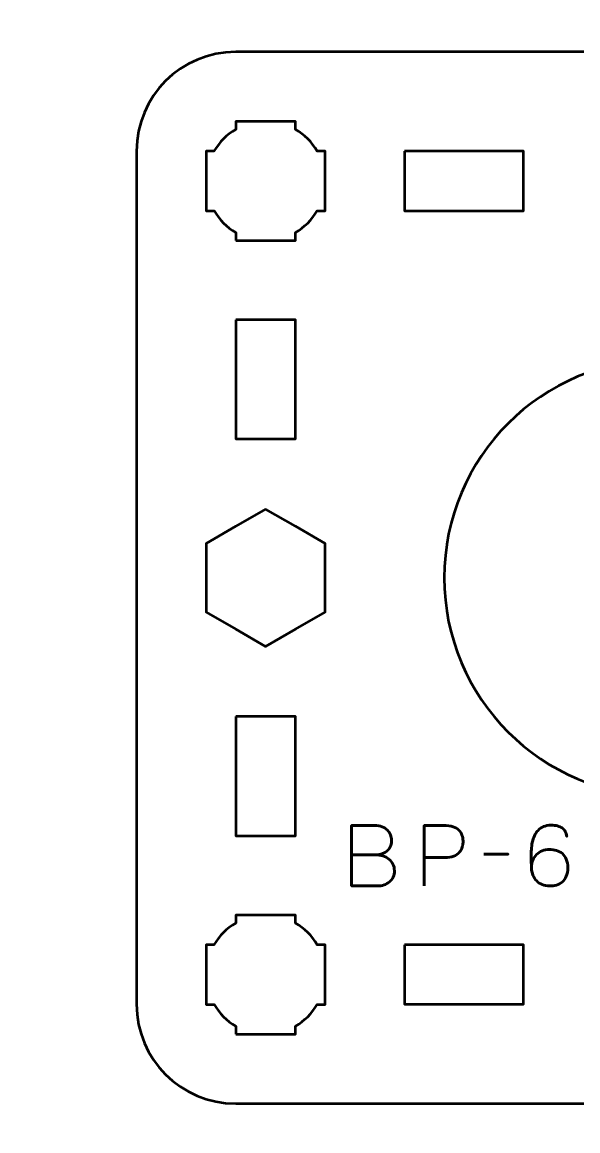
# Model space of a CAD drawing. Header units: centimetres. Extents: x -21 to 0, y -29.7 to 0.
# Drawn here: x -14.73 to -11.93, y -11.54 to -5.95 of the extents above; entities that cross this region are included whole.
import ezdxf

# ---------------------------------------------------------------- set-up
doc = ezdxf.new("R2010")
doc.units = ezdxf.units.CM
doc.header["$MEASUREMENT"] = 0
doc.layers.add('Layer 1', color=7, linetype='Continuous')

msp = doc.modelspace()

# ---------------------------------------------------------------- linework, layer by layer
at = {"layer": 'Layer 1', "color": 1, "lineweight": 53}
msp.add_open_spline([(-21.00003, -29.19995), (-21.00003, -29.19995), (-21.00003, -1.69992), (-21.00003, -1.69992), (-21.00003, -1.69992), (-21.00003, -1.61709), (-20.93286, -1.54992), (-20.85003, -1.54992), (-20.85003, -1.54992), (-20.7672, -1.54992), (-20.70003, -1.48275), (-20.70003, -1.39992), (-20.70003, -1.39992), (-20.70003, -1.31709), (-20.7672, -1.24992), (-20.85003, -1.24992), (-20.85003, -1.24992), (-20.93286, -1.24992), (-21.00003, -1.18275), (-21.00003, -1.09992), (-21.00003, -1.09992), (-21.00003, -1.09992), (-21.00003, -0.49992), (-21.00003, -0.49992), (-21.00003, -0.49992), (-21.00003, -0.22295), (-20.77694, 0.00004), (-20.49994, 0.00004), (-20.49994, 0.00004), (-20.49994, 0.00004), (-0.50008, 0.00004), (-0.50008, 0.00004), (-0.50008, 0.00004), (-0.22294, 0.00004), (0.00002, -0.22295), (0.00002, -0.49992), (0.00002, -0.49992), (0.00002, -0.49992), (0.00002, -29.19995), (0.00002, -29.19995), (0.00002, -29.19995), (0.00002, -29.47695), (-0.22294, -29.70004), (-0.50008, -29.70004), (-0.50008, -29.70004), (-0.50008, -29.70004), (-20.49994, -29.70004), (-20.49994, -29.70004), (-20.49994, -29.70004), (-20.77694, -29.70004), (-21.00003, -29.47695), (-21.00003, -29.19995)], degree=3, knots=[0, 0, 0, 0, 0.0769231, 0.0769231, 0.0769231, 0.0769231, 0.1538462, 0.1538462, 0.1538462, 0.1538462, 0.2307692, 0.2307692, 0.2307692, 0.2307692, 0.3076923, 0.3076923, 0.3076923, 0.3076923, 0.3846154, 0.3846154, 0.3846154, 0.3846154, 0.4615385, 0.4615385, 0.4615385, 0.4615385, 0.5384615, 0.5384615, 0.5384615, 0.5384615, 0.6153846, 0.6153846, 0.6153846, 0.6153846, 0.6923077, 0.6923077, 0.6923077, 0.6923077, 0.7692308, 0.7692308, 0.7692308, 0.7692308, 0.8461538, 0.8461538, 0.8461538, 0.8461538, 0.9230769, 0.9230769, 0.9230769, 0.9230769, 1, 1, 1, 1], dxfattribs=at)
at = {"layer": 'Layer 1', "color": 3, "lineweight": 53}
msp.add_open_spline([(-13.64992, -6.09997), (-13.64992, -6.09997), (-9.35005, -6.09997), (-9.35005, -6.09997), (-9.35005, -6.09997), (-9.07291, -6.09997), (-8.84995, -6.32306), (-8.84995, -6.60006), (-8.84995, -6.60006), (-8.84995, -6.60006), (-8.84995, -10.89993), (-8.84995, -10.89993), (-8.84995, -10.89993), (-8.84995, -11.17707), (-9.07291, -11.40003), (-9.35005, -11.40003), (-9.35005, -11.40003), (-9.35005, -11.40003), (-13.64992, -11.40003), (-13.64992, -11.40003), (-13.64992, -11.40003), (-13.92692, -11.40003), (-14.15001, -11.17707), (-14.15001, -10.89993), (-14.15001, -10.89993), (-14.15001, -10.89993), (-14.15001, -6.60006), (-14.15001, -6.60006), (-14.15001, -6.60006), (-14.15001, -6.32306), (-13.92692, -6.09997), (-13.64992, -6.09997)], degree=3, knots=[0, 0, 0, 0, 0.125, 0.125, 0.125, 0.125, 0.25, 0.25, 0.25, 0.25, 0.375, 0.375, 0.375, 0.375, 0.5, 0.5, 0.5, 0.5, 0.625, 0.625, 0.625, 0.625, 0.75, 0.75, 0.75, 0.75, 0.875, 0.875, 0.875, 0.875, 1, 1, 1, 1], dxfattribs=at)
at = {"layer": 'Layer 1', "lineweight": 53}
for points, knots in [([(-13.64997, -7.05006), (-13.64997, -7.05006), (-13.64997, -7.00988), (-13.64997, -7.00988), (-13.64997, -7.00988), (-13.69551, -6.98355), (-13.73347, -6.9456), (-13.75982, -6.90007), (-13.75982, -6.90007), (-13.75982, -6.90007), (-13.79997, -6.90007), (-13.79997, -6.90007), (-13.79997, -6.90007), (-13.79997, -6.90007), (-13.79997, -6.75155), (-13.79997, -6.75155), (-13.79997, -6.75155), (-13.79997, -6.75155), (-13.79999, -6.75), (-13.79999, -6.75), (-13.79999, -6.75), (-13.79999, -6.75), (-13.79997, -6.74845), (-13.79997, -6.74845), (-13.79997, -6.74845), (-13.79997, -6.74845), (-13.79997, -6.60006), (-13.79997, -6.60006), (-13.79997, -6.60006), (-13.79997, -6.60006), (-13.75987, -6.60006), (-13.75987, -6.60006), (-13.75987, -6.60006), (-13.73352, -6.55449), (-13.69553, -6.51649), (-13.64997, -6.49013), (-13.64997, -6.49013), (-13.64997, -6.49013), (-13.64997, -6.45005), (-13.64997, -6.45005), (-13.64997, -6.45005), (-13.64997, -6.45005), (-13.50463, -6.45005), (-13.50463, -6.45005), (-13.50463, -6.45005), (-13.50463, -6.45005), (-13.49999, -6.44999), (-13.49999, -6.44999), (-13.49999, -6.44999), (-13.49999, -6.44999), (-13.49534, -6.45005), (-13.49534, -6.45005), (-13.49534, -6.45005), (-13.49534, -6.45005), (-13.34996, -6.45005), (-13.34996, -6.45005), (-13.34996, -6.45005), (-13.34996, -6.45005), (-13.34996, -6.49013), (-13.34996, -6.49013), (-13.34996, -6.49013), (-13.30439, -6.51649), (-13.26642, -6.55449), (-13.24008, -6.60006), (-13.24008, -6.60006), (-13.24008, -6.60006), (-13.19996, -6.60006), (-13.19996, -6.60006), (-13.19996, -6.60006), (-13.19996, -6.60006), (-13.19996, -6.90007), (-13.19996, -6.90007), (-13.19996, -6.90007), (-13.19996, -6.90007), (-13.24013, -6.90007), (-13.24013, -6.90007), (-13.24013, -6.90007), (-13.26647, -6.9456), (-13.30443, -6.98355), (-13.34996, -7.00988), (-13.34996, -7.00988), (-13.34996, -7.00988), (-13.34996, -7.05006), (-13.34996, -7.05006), (-13.34996, -7.05006), (-13.34996, -7.05006), (-13.64997, -7.05006), (-13.64997, -7.05006)], [0, 0, 0, 0, 0.0454545, 0.0454545, 0.0454545, 0.0454545, 0.0909091, 0.0909091, 0.0909091, 0.0909091, 0.1363636, 0.1363636, 0.1363636, 0.1363636, 0.1818182, 0.1818182, 0.1818182, 0.1818182, 0.2272727, 0.2272727, 0.2272727, 0.2272727, 0.2727273, 0.2727273, 0.2727273, 0.2727273, 0.3181818, 0.3181818, 0.3181818, 0.3181818, 0.3636364, 0.3636364, 0.3636364, 0.3636364, 0.4090909, 0.4090909, 0.4090909, 0.4090909, 0.4545455, 0.4545455, 0.4545455, 0.4545455, 0.5, 0.5, 0.5, 0.5, 0.5454545, 0.5454545, 0.5454545, 0.5454545, 0.5909091, 0.5909091, 0.5909091, 0.5909091, 0.6363636, 0.6363636, 0.6363636, 0.6363636, 0.6818182, 0.6818182, 0.6818182, 0.6818182, 0.7272727, 0.7272727, 0.7272727, 0.7272727, 0.7727273, 0.7727273, 0.7727273, 0.7727273, 0.8181818, 0.8181818, 0.8181818, 0.8181818, 0.8636364, 0.8636364, 0.8636364, 0.8636364, 0.9090909, 0.9090909, 0.9090909, 0.9090909, 0.9545455, 0.9545455, 0.9545455, 0.9545455, 1, 1, 1, 1]), ([(-12.79997, -6.60006), (-12.79997, -6.60006), (-12.19996, -6.60006), (-12.19996, -6.60006), (-12.19996, -6.60006), (-12.19996, -6.60006), (-12.19996, -6.90007), (-12.19996, -6.90007), (-12.19996, -6.90007), (-12.19996, -6.90007), (-12.79997, -6.90007), (-12.79997, -6.90007), (-12.79997, -6.90007), (-12.79997, -6.90007), (-12.79997, -6.60006), (-12.79997, -6.60006)], [0, 0, 0, 0, 0.25, 0.25, 0.25, 0.25, 0.5, 0.5, 0.5, 0.5, 0.75, 0.75, 0.75, 0.75, 1, 1, 1, 1]), ([(-13.64992, -7.45001), (-13.64992, -7.45001), (-13.34991, -7.45001), (-13.34991, -7.45001), (-13.34991, -7.45001), (-13.34991, -7.45001), (-13.34991, -8.05002), (-13.34991, -8.05002), (-13.34991, -8.05002), (-13.34991, -8.05002), (-13.64992, -8.05002), (-13.64992, -8.05002), (-13.64992, -8.05002), (-13.64992, -8.05002), (-13.64992, -7.45001), (-13.64992, -7.45001)], [0, 0, 0, 0, 0.25, 0.25, 0.25, 0.25, 0.5, 0.5, 0.5, 0.5, 0.75, 0.75, 0.75, 0.75, 1, 1, 1, 1]), ([(-11.49998, -7.65), (-10.89256, -7.65), (-10.39998, -8.14258), (-10.39998, -8.75), (-10.39998, -8.75), (-10.39998, -9.35742), (-10.89256, -9.85), (-11.49998, -9.85), (-11.49998, -9.85), (-12.1074, -9.85), (-12.59998, -9.35742), (-12.59998, -8.75), (-12.59998, -8.75), (-12.59998, -8.14258), (-12.1074, -7.65), (-11.49998, -7.65)], [0, 0, 0, 0, 0.25, 0.25, 0.25, 0.25, 0.5, 0.5, 0.5, 0.5, 0.75, 0.75, 0.75, 0.75, 1, 1, 1, 1]), ([(-13.49998, -8.40359), (-13.49998, -8.40359), (-13.34998, -8.49019), (-13.34998, -8.49019), (-13.34998, -8.49019), (-13.34998, -8.49019), (-13.19998, -8.5768), (-13.19998, -8.5768), (-13.19998, -8.5768), (-13.19998, -8.5768), (-13.19998, -8.75), (-13.19998, -8.75), (-13.19998, -8.75), (-13.19998, -8.75), (-13.19998, -8.9232), (-13.19998, -8.9232), (-13.19998, -8.9232), (-13.19998, -8.9232), (-13.34998, -9.00981), (-13.34998, -9.00981), (-13.34998, -9.00981), (-13.34998, -9.00981), (-13.49998, -9.09641), (-13.49998, -9.09641), (-13.49998, -9.09641), (-13.49998, -9.09641), (-13.64998, -9.00981), (-13.64998, -9.00981), (-13.64998, -9.00981), (-13.64998, -9.00981), (-13.79998, -8.9232), (-13.79998, -8.9232), (-13.79998, -8.9232), (-13.79998, -8.9232), (-13.79998, -8.75), (-13.79998, -8.75), (-13.79998, -8.75), (-13.79998, -8.75), (-13.79998, -8.5768), (-13.79998, -8.5768), (-13.79998, -8.5768), (-13.79998, -8.5768), (-13.64998, -8.49019), (-13.64998, -8.49019), (-13.64998, -8.49019), (-13.64998, -8.49019), (-13.49998, -8.40359), (-13.49998, -8.40359)], [0, 0, 0, 0, 0.0833333, 0.0833333, 0.0833333, 0.0833333, 0.1666667, 0.1666667, 0.1666667, 0.1666667, 0.25, 0.25, 0.25, 0.25, 0.3333333, 0.3333333, 0.3333333, 0.3333333, 0.4166667, 0.4166667, 0.4166667, 0.4166667, 0.5, 0.5, 0.5, 0.5, 0.5833333, 0.5833333, 0.5833333, 0.5833333, 0.6666667, 0.6666667, 0.6666667, 0.6666667, 0.75, 0.75, 0.75, 0.75, 0.8333333, 0.8333333, 0.8333333, 0.8333333, 0.9166667, 0.9166667, 0.9166667, 0.9166667, 1, 1, 1, 1]), ([(-13.64992, -9.44998), (-13.64992, -9.44998), (-13.34991, -9.44998), (-13.34991, -9.44998), (-13.34991, -9.44998), (-13.34991, -9.44998), (-13.34991, -10.04998), (-13.34991, -10.04998), (-13.34991, -10.04998), (-13.34991, -10.04998), (-13.64992, -10.04998), (-13.64992, -10.04998), (-13.64992, -10.04998), (-13.64992, -10.04998), (-13.64992, -9.44998), (-13.64992, -9.44998)], [0, 0, 0, 0, 0.25, 0.25, 0.25, 0.25, 0.5, 0.5, 0.5, 0.5, 0.75, 0.75, 0.75, 0.75, 1, 1, 1, 1]), ([(-13.64997, -11.05006), (-13.64997, -11.05006), (-13.64997, -11.00988), (-13.64997, -11.00988), (-13.64997, -11.00988), (-13.69551, -10.98355), (-13.73347, -10.9456), (-13.75982, -10.90007), (-13.75982, -10.90007), (-13.75982, -10.90007), (-13.79997, -10.90007), (-13.79997, -10.90007), (-13.79997, -10.90007), (-13.79997, -10.90007), (-13.79997, -10.75155), (-13.79997, -10.75155), (-13.79997, -10.75155), (-13.79997, -10.75155), (-13.79999, -10.75), (-13.79999, -10.75), (-13.79999, -10.75), (-13.79999, -10.75), (-13.79997, -10.74845), (-13.79997, -10.74845), (-13.79997, -10.74845), (-13.79997, -10.74845), (-13.79997, -10.60006), (-13.79997, -10.60006), (-13.79997, -10.60006), (-13.79997, -10.60006), (-13.75987, -10.60006), (-13.75987, -10.60006), (-13.75987, -10.60006), (-13.73352, -10.55449), (-13.69553, -10.51649), (-13.64997, -10.49013), (-13.64997, -10.49013), (-13.64997, -10.49013), (-13.64997, -10.45005), (-13.64997, -10.45005), (-13.64997, -10.45005), (-13.64997, -10.45005), (-13.50463, -10.45005), (-13.50463, -10.45005), (-13.50463, -10.45005), (-13.50463, -10.45005), (-13.49999, -10.44999), (-13.49999, -10.44999), (-13.49999, -10.44999), (-13.49999, -10.44999), (-13.49534, -10.45005), (-13.49534, -10.45005), (-13.49534, -10.45005), (-13.49534, -10.45005), (-13.34996, -10.45005), (-13.34996, -10.45005), (-13.34996, -10.45005), (-13.34996, -10.45005), (-13.34996, -10.49013), (-13.34996, -10.49013), (-13.34996, -10.49013), (-13.30439, -10.51649), (-13.26642, -10.55449), (-13.24008, -10.60006), (-13.24008, -10.60006), (-13.24008, -10.60006), (-13.19996, -10.60006), (-13.19996, -10.60006), (-13.19996, -10.60006), (-13.19996, -10.60006), (-13.19996, -10.90007), (-13.19996, -10.90007), (-13.19996, -10.90007), (-13.19996, -10.90007), (-13.24013, -10.90007), (-13.24013, -10.90007), (-13.24013, -10.90007), (-13.26647, -10.9456), (-13.30443, -10.98355), (-13.34996, -11.00988), (-13.34996, -11.00988), (-13.34996, -11.00988), (-13.34996, -11.05006), (-13.34996, -11.05006), (-13.34996, -11.05006), (-13.34996, -11.05006), (-13.64997, -11.05006), (-13.64997, -11.05006)], [0, 0, 0, 0, 0.0454545, 0.0454545, 0.0454545, 0.0454545, 0.0909091, 0.0909091, 0.0909091, 0.0909091, 0.1363636, 0.1363636, 0.1363636, 0.1363636, 0.1818182, 0.1818182, 0.1818182, 0.1818182, 0.2272727, 0.2272727, 0.2272727, 0.2272727, 0.2727273, 0.2727273, 0.2727273, 0.2727273, 0.3181818, 0.3181818, 0.3181818, 0.3181818, 0.3636364, 0.3636364, 0.3636364, 0.3636364, 0.4090909, 0.4090909, 0.4090909, 0.4090909, 0.4545455, 0.4545455, 0.4545455, 0.4545455, 0.5, 0.5, 0.5, 0.5, 0.5454545, 0.5454545, 0.5454545, 0.5454545, 0.5909091, 0.5909091, 0.5909091, 0.5909091, 0.6363636, 0.6363636, 0.6363636, 0.6363636, 0.6818182, 0.6818182, 0.6818182, 0.6818182, 0.7272727, 0.7272727, 0.7272727, 0.7272727, 0.7727273, 0.7727273, 0.7727273, 0.7727273, 0.8181818, 0.8181818, 0.8181818, 0.8181818, 0.8636364, 0.8636364, 0.8636364, 0.8636364, 0.9090909, 0.9090909, 0.9090909, 0.9090909, 0.9545455, 0.9545455, 0.9545455, 0.9545455, 1, 1, 1, 1]), ([(-12.79997, -10.59993), (-12.79997, -10.59993), (-12.19996, -10.59993), (-12.19996, -10.59993), (-12.19996, -10.59993), (-12.19996, -10.59993), (-12.19996, -10.89993), (-12.19996, -10.89993), (-12.19996, -10.89993), (-12.19996, -10.89993), (-12.79997, -10.89993), (-12.79997, -10.89993), (-12.79997, -10.89993), (-12.79997, -10.89993), (-12.79997, -10.59993), (-12.79997, -10.59993)], [0, 0, 0, 0, 0.25, 0.25, 0.25, 0.25, 0.5, 0.5, 0.5, 0.5, 0.75, 0.75, 0.75, 0.75, 1, 1, 1, 1])]:
    msp.add_open_spline(points, degree=3, knots=knots, dxfattribs=at)
at = {"layer": 'Layer 1', "color": 5, "lineweight": 53}
for points, knots in [([(-13.06697, -10.14636), (-13.06697, -10.14636), (-12.94971, -10.14636), (-12.94971, -10.14636), (-12.94971, -10.14636), (-12.93447, -10.14629), (-12.92149, -10.14418), (-12.91055, -10.14001), (-12.91055, -10.14001), (-12.89968, -10.13592), (-12.89087, -10.13035), (-12.88402, -10.12336), (-12.88402, -10.12336), (-12.87718, -10.11638), (-12.87224, -10.10848), (-12.86913, -10.09973), (-12.86913, -10.09973), (-12.8661, -10.09105), (-12.86469, -10.08202), (-12.86504, -10.07271), (-12.86504, -10.07271), (-12.86547, -10.06339), (-12.86744, -10.05436), (-12.87097, -10.04554), (-12.87097, -10.04554), (-12.87443, -10.03672), (-12.87965, -10.02875), (-12.88649, -10.02162), (-12.88649, -10.02162), (-12.89333, -10.0145), (-12.90187, -10.00885), (-12.91224, -10.00469), (-12.91224, -10.00469), (-12.92262, -10.00046), (-12.93482, -9.99827), (-12.94886, -9.9982), (-12.94886, -9.9982), (-12.94886, -9.9982), (-13.06697, -9.9982), (-13.06697, -9.9982), (-13.06697, -9.9982), (-13.06697, -9.9982), (-13.06697, -10.30342), (-13.06697, -10.30342), (-13.06697, -10.30342), (-13.06697, -10.30342), (-12.93701, -10.30342), (-12.93701, -10.30342), (-12.93701, -10.30342), (-12.92487, -10.30342), (-12.91358, -10.30166), (-12.90314, -10.2982), (-12.90314, -10.2982), (-12.8927, -10.29467), (-12.8836, -10.28966), (-12.8757, -10.28296), (-12.8757, -10.28296), (-12.86786, -10.27633), (-12.86173, -10.26828), (-12.85735, -10.25876), (-12.85735, -10.25876), (-12.85298, -10.24923), (-12.85072, -10.23844), (-12.85065, -10.22637), (-12.85065, -10.22637), (-12.85093, -10.21424), (-12.85347, -10.2033), (-12.85834, -10.1935), (-12.85834, -10.1935), (-12.86321, -10.18369), (-12.86998, -10.17529), (-12.87873, -10.16824), (-12.87873, -10.16824), (-12.88748, -10.16125), (-12.89792, -10.15582), (-12.90992, -10.15208), (-12.90992, -10.15208), (-12.92191, -10.14834), (-12.93517, -10.14644), (-12.94971, -10.14636), (-12.94971, -10.14636), (-12.93517, -10.14644), (-12.92191, -10.14834), (-12.90992, -10.15208), (-12.90992, -10.15208), (-12.89792, -10.15582), (-12.88748, -10.16125), (-12.87873, -10.16824), (-12.87873, -10.16824), (-12.86998, -10.17529), (-12.86321, -10.18369), (-12.85834, -10.1935), (-12.85834, -10.1935), (-12.85347, -10.2033), (-12.85093, -10.21424), (-12.85065, -10.22637), (-12.85065, -10.22637), (-12.85072, -10.23844), (-12.85298, -10.24923), (-12.85735, -10.25876), (-12.85735, -10.25876), (-12.86173, -10.26828), (-12.86786, -10.27633), (-12.8757, -10.28296), (-12.8757, -10.28296), (-12.8836, -10.28966), (-12.8927, -10.29467), (-12.90314, -10.2982), (-12.90314, -10.2982), (-12.91358, -10.30166), (-12.92487, -10.30342), (-12.93701, -10.30342), (-12.93701, -10.30342), (-12.93701, -10.30342), (-13.06697, -10.30342), (-13.06697, -10.30342), (-13.06697, -10.30342), (-13.06697, -10.30342), (-13.06697, -9.9982), (-13.06697, -9.9982), (-13.06697, -9.9982), (-13.06697, -9.9982), (-12.94886, -9.9982), (-12.94886, -9.9982), (-12.94886, -9.9982), (-12.93482, -9.99827), (-12.92262, -10.00046), (-12.91224, -10.00469), (-12.91224, -10.00469), (-12.90187, -10.00885), (-12.89333, -10.0145), (-12.88649, -10.02162), (-12.88649, -10.02162), (-12.87965, -10.02875), (-12.87443, -10.03672), (-12.87097, -10.04554), (-12.87097, -10.04554), (-12.86744, -10.05436), (-12.86547, -10.06339), (-12.86504, -10.07271), (-12.86504, -10.07271), (-12.86469, -10.08202), (-12.8661, -10.09105), (-12.86913, -10.09973), (-12.86913, -10.09973), (-12.87224, -10.10848), (-12.87718, -10.11638), (-12.88402, -10.12336), (-12.88402, -10.12336), (-12.89087, -10.13035), (-12.89968, -10.13592), (-12.91055, -10.14001), (-12.91055, -10.14001), (-12.92149, -10.14418), (-12.93447, -10.14629), (-12.94971, -10.14636), (-12.94971, -10.14636), (-12.94971, -10.14636), (-13.06697, -10.14636), (-13.06697, -10.14636)], [0, 0, 0, 0, 0.025, 0.025, 0.025, 0.025, 0.05, 0.05, 0.05, 0.05, 0.075, 0.075, 0.075, 0.075, 0.1, 0.1, 0.1, 0.1, 0.125, 0.125, 0.125, 0.125, 0.15, 0.15, 0.15, 0.15, 0.175, 0.175, 0.175, 0.175, 0.2, 0.2, 0.2, 0.2, 0.225, 0.225, 0.225, 0.225, 0.25, 0.25, 0.25, 0.25, 0.275, 0.275, 0.275, 0.275, 0.3, 0.3, 0.3, 0.3, 0.325, 0.325, 0.325, 0.325, 0.35, 0.35, 0.35, 0.35, 0.375, 0.375, 0.375, 0.375, 0.4, 0.4, 0.4, 0.4, 0.425, 0.425, 0.425, 0.425, 0.45, 0.45, 0.45, 0.45, 0.475, 0.475, 0.475, 0.475, 0.5, 0.5, 0.5, 0.5, 0.525, 0.525, 0.525, 0.525, 0.55, 0.55, 0.55, 0.55, 0.575, 0.575, 0.575, 0.575, 0.6, 0.6, 0.6, 0.6, 0.625, 0.625, 0.625, 0.625, 0.65, 0.65, 0.65, 0.65, 0.675, 0.675, 0.675, 0.675, 0.7, 0.7, 0.7, 0.7, 0.725, 0.725, 0.725, 0.725, 0.75, 0.75, 0.75, 0.75, 0.775, 0.775, 0.775, 0.775, 0.8, 0.8, 0.8, 0.8, 0.825, 0.825, 0.825, 0.825, 0.85, 0.85, 0.85, 0.85, 0.875, 0.875, 0.875, 0.875, 0.9, 0.9, 0.9, 0.9, 0.925, 0.925, 0.925, 0.925, 0.95, 0.95, 0.95, 0.95, 0.975, 0.975, 0.975, 0.975, 1, 1, 1, 1]), ([(-12.70079, -10.30342), (-12.70079, -10.30342), (-12.70079, -9.9982), (-12.70079, -9.9982), (-12.70079, -9.9982), (-12.70079, -9.9982), (-12.60342, -9.9982), (-12.60342, -9.9982), (-12.60342, -9.9982), (-12.58395, -9.99827), (-12.56794, -10.00046), (-12.55531, -10.00469), (-12.55531, -10.00469), (-12.54275, -10.00885), (-12.53287, -10.01464), (-12.52574, -10.02198), (-12.52574, -10.02198), (-12.51862, -10.02924), (-12.51354, -10.03757), (-12.51043, -10.04695), (-12.51043, -10.04695), (-12.5074, -10.05634), (-12.50564, -10.06614), (-12.50521, -10.07652), (-12.50521, -10.07652), (-12.50472, -10.08689), (-12.50592, -10.09705), (-12.50874, -10.10692), (-12.50874, -10.10692), (-12.51163, -10.1168), (-12.5165, -10.12576), (-12.52349, -10.13381), (-12.52349, -10.13381), (-12.5304, -10.14185), (-12.53978, -10.14827), (-12.55157, -10.153), (-12.55157, -10.153), (-12.56335, -10.15779), (-12.57795, -10.16019), (-12.59538, -10.16033), (-12.59538, -10.16033), (-12.59538, -10.16033), (-12.70079, -10.16033), (-12.70079, -10.16033), (-12.70079, -10.16033), (-12.70079, -10.16033), (-12.59538, -10.16033), (-12.59538, -10.16033), (-12.59538, -10.16033), (-12.57831, -10.16019), (-12.56384, -10.15779), (-12.55213, -10.153), (-12.55213, -10.153), (-12.54035, -10.14827), (-12.53096, -10.14185), (-12.52391, -10.13381), (-12.52391, -10.13381), (-12.51692, -10.12576), (-12.51191, -10.1168), (-12.50895, -10.10692), (-12.50895, -10.10692), (-12.50599, -10.09705), (-12.50472, -10.08689), (-12.50521, -10.07652), (-12.50521, -10.07652), (-12.50564, -10.06614), (-12.5074, -10.05634), (-12.51057, -10.04695), (-12.51057, -10.04695), (-12.51368, -10.03757), (-12.5189, -10.02924), (-12.52603, -10.02198), (-12.52603, -10.02198), (-12.53322, -10.01464), (-12.5431, -10.00885), (-12.55566, -10.00469), (-12.55566, -10.00469), (-12.56829, -10.00046), (-12.58416, -9.99827), (-12.60342, -9.9982), (-12.60342, -9.9982), (-12.60342, -9.9982), (-12.70079, -9.9982), (-12.70079, -9.9982), (-12.70079, -9.9982), (-12.70079, -9.9982), (-12.70079, -10.30342), (-12.70079, -10.30342)], [0, 0, 0, 0, 0.0454545, 0.0454545, 0.0454545, 0.0454545, 0.0909091, 0.0909091, 0.0909091, 0.0909091, 0.1363636, 0.1363636, 0.1363636, 0.1363636, 0.1818182, 0.1818182, 0.1818182, 0.1818182, 0.2272727, 0.2272727, 0.2272727, 0.2272727, 0.2727273, 0.2727273, 0.2727273, 0.2727273, 0.3181818, 0.3181818, 0.3181818, 0.3181818, 0.3636364, 0.3636364, 0.3636364, 0.3636364, 0.4090909, 0.4090909, 0.4090909, 0.4090909, 0.4545455, 0.4545455, 0.4545455, 0.4545455, 0.5, 0.5, 0.5, 0.5, 0.5454545, 0.5454545, 0.5454545, 0.5454545, 0.5909091, 0.5909091, 0.5909091, 0.5909091, 0.6363636, 0.6363636, 0.6363636, 0.6363636, 0.6818182, 0.6818182, 0.6818182, 0.6818182, 0.7272727, 0.7272727, 0.7272727, 0.7272727, 0.7727273, 0.7727273, 0.7727273, 0.7727273, 0.8181818, 0.8181818, 0.8181818, 0.8181818, 0.8636364, 0.8636364, 0.8636364, 0.8636364, 0.9090909, 0.9090909, 0.9090909, 0.9090909, 0.9545455, 0.9545455, 0.9545455, 0.9545455, 1, 1, 1, 1]), ([(-12.1602, -10.21156), (-12.16013, -10.19773), (-12.15788, -10.18524), (-12.15336, -10.17395), (-12.15336, -10.17395), (-12.14892, -10.16273), (-12.14264, -10.15307), (-12.13452, -10.14495), (-12.13452, -10.14495), (-12.12648, -10.13691), (-12.11695, -10.1307), (-12.10609, -10.12633), (-12.10609, -10.12633), (-12.09522, -10.12195), (-12.0833, -10.11977), (-12.07046, -10.11969), (-12.07046, -10.11969), (-12.05755, -10.11962), (-12.04548, -10.12125), (-12.03426, -10.12449), (-12.03426, -10.12449), (-12.02304, -10.12767), (-12.01324, -10.13289), (-12.0047, -10.14009), (-12.0047, -10.14009), (-11.99616, -10.14721), (-11.98946, -10.15667), (-11.98466, -10.16845), (-11.98466, -10.16845), (-11.97987, -10.18023), (-11.9774, -10.19455), (-11.97733, -10.21156), (-11.97733, -10.21156), (-11.9774, -10.22856), (-11.97987, -10.24288), (-11.98466, -10.25467), (-11.98466, -10.25467), (-11.98946, -10.26645), (-11.99616, -10.2759), (-12.0047, -10.28303), (-12.0047, -10.28303), (-12.01324, -10.29023), (-12.02304, -10.29545), (-12.03426, -10.29862), (-12.03426, -10.29862), (-12.04548, -10.30187), (-12.05755, -10.30349), (-12.07046, -10.30342), (-12.07046, -10.30342), (-12.0833, -10.30335), (-12.09508, -10.30116), (-12.10588, -10.29679), (-12.10588, -10.29679), (-12.1166, -10.29241), (-12.12591, -10.2862), (-12.13389, -10.27809), (-12.13389, -10.27809), (-12.14186, -10.27005), (-12.14814, -10.26038), (-12.15265, -10.24909), (-12.15265, -10.24909), (-12.15724, -10.23787), (-12.15971, -10.22539), (-12.1602, -10.21156), (-12.1602, -10.21156), (-12.16049, -10.20457), (-12.16084, -10.19625), (-12.16133, -10.18658), (-12.16133, -10.18658), (-12.16183, -10.17684), (-12.16211, -10.16626), (-12.16218, -10.1549), (-12.16218, -10.1549), (-12.16225, -10.14347), (-12.1619, -10.13169), (-12.16098, -10.11962), (-12.16098, -10.11962), (-12.16013, -10.10749), (-12.15844, -10.09556), (-12.15597, -10.08378), (-12.15597, -10.08378), (-12.1535, -10.07207), (-12.14997, -10.06099), (-12.14532, -10.05062), (-12.14532, -10.05062), (-12.14066, -10.04025), (-12.13466, -10.03108), (-12.12725, -10.0231), (-12.12725, -10.0231), (-12.11978, -10.01513), (-12.11067, -10.00885), (-12.09988, -10.00427), (-12.09988, -10.00427), (-12.08908, -9.99975), (-12.07631, -9.99742), (-12.06157, -9.99735), (-12.06157, -9.99735), (-12.04873, -9.99742), (-12.03786, -9.99869), (-12.02883, -10.00116), (-12.02883, -10.00116), (-12.0198, -10.00363), (-12.01239, -10.00695), (-12.00646, -10.01104), (-12.00646, -10.01104), (-12.00061, -10.0152), (-11.99595, -10.01972), (-11.99257, -10.02473), (-11.99257, -10.02473), (-11.98918, -10.02967), (-11.98664, -10.03468), (-11.98509, -10.03969), (-11.98509, -10.03969), (-11.98346, -10.04469), (-11.98241, -10.04935), (-11.98198, -10.05366), (-11.98198, -10.05366), (-11.98241, -10.04935), (-11.98346, -10.04469), (-11.98509, -10.03969), (-11.98509, -10.03969), (-11.98664, -10.03468), (-11.98918, -10.02967), (-11.99257, -10.02473), (-11.99257, -10.02473), (-11.99595, -10.01972), (-12.00061, -10.0152), (-12.00646, -10.01104), (-12.00646, -10.01104), (-12.01239, -10.00695), (-12.0198, -10.00363), (-12.02883, -10.00116), (-12.02883, -10.00116), (-12.03786, -9.99869), (-12.04873, -9.99742), (-12.06157, -9.99735), (-12.06157, -9.99735), (-12.07631, -9.99742), (-12.08908, -9.99975), (-12.09988, -10.00427), (-12.09988, -10.00427), (-12.11067, -10.00885), (-12.11978, -10.01513), (-12.12725, -10.0231), (-12.12725, -10.0231), (-12.13466, -10.03108), (-12.14066, -10.04025), (-12.14532, -10.05062), (-12.14532, -10.05062), (-12.14997, -10.06099), (-12.1535, -10.07207), (-12.15597, -10.08378), (-12.15597, -10.08378), (-12.15844, -10.09556), (-12.16013, -10.10749), (-12.16098, -10.11962), (-12.16098, -10.11962), (-12.1619, -10.13169), (-12.16225, -10.14347), (-12.16218, -10.1549), (-12.16218, -10.1549), (-12.16211, -10.16626), (-12.16183, -10.17684), (-12.16133, -10.18658), (-12.16133, -10.18658), (-12.16084, -10.19625), (-12.16049, -10.20457), (-12.1602, -10.21156), (-12.1602, -10.21156), (-12.15971, -10.22539), (-12.15724, -10.23787), (-12.15265, -10.24909), (-12.15265, -10.24909), (-12.14814, -10.26038), (-12.14186, -10.27005), (-12.13389, -10.27809), (-12.13389, -10.27809), (-12.12591, -10.2862), (-12.1166, -10.29241), (-12.10588, -10.29679), (-12.10588, -10.29679), (-12.09508, -10.30116), (-12.0833, -10.30335), (-12.07046, -10.30342), (-12.07046, -10.30342), (-12.05755, -10.30349), (-12.04548, -10.30187), (-12.03426, -10.29862), (-12.03426, -10.29862), (-12.02304, -10.29545), (-12.01324, -10.29023), (-12.0047, -10.28303), (-12.0047, -10.28303), (-11.99616, -10.2759), (-11.98946, -10.26645), (-11.98466, -10.25467), (-11.98466, -10.25467), (-11.97987, -10.24288), (-11.9774, -10.22856), (-11.97733, -10.21156), (-11.97733, -10.21156), (-11.9774, -10.19455), (-11.97987, -10.18023), (-11.98466, -10.16845), (-11.98466, -10.16845), (-11.98946, -10.15667), (-11.99616, -10.14721), (-12.0047, -10.14009), (-12.0047, -10.14009), (-12.01324, -10.13289), (-12.02304, -10.12767), (-12.03426, -10.12449), (-12.03426, -10.12449), (-12.04548, -10.12125), (-12.05755, -10.11962), (-12.07046, -10.11969), (-12.07046, -10.11969), (-12.0833, -10.11977), (-12.09522, -10.12195), (-12.10609, -10.12633), (-12.10609, -10.12633), (-12.11695, -10.1307), (-12.12648, -10.13691), (-12.13452, -10.14495), (-12.13452, -10.14495), (-12.14264, -10.15307), (-12.14892, -10.16273), (-12.15336, -10.17395), (-12.15336, -10.17395), (-12.15788, -10.18524), (-12.16013, -10.19773), (-12.1602, -10.21156)], [0, 0, 0, 0, 0.0172414, 0.0172414, 0.0172414, 0.0172414, 0.0344828, 0.0344828, 0.0344828, 0.0344828, 0.0517241, 0.0517241, 0.0517241, 0.0517241, 0.0689655, 0.0689655, 0.0689655, 0.0689655, 0.0862069, 0.0862069, 0.0862069, 0.0862069, 0.1034483, 0.1034483, 0.1034483, 0.1034483, 0.1206897, 0.1206897, 0.1206897, 0.1206897, 0.137931, 0.137931, 0.137931, 0.137931, 0.1551724, 0.1551724, 0.1551724, 0.1551724, 0.1724138, 0.1724138, 0.1724138, 0.1724138, 0.1896552, 0.1896552, 0.1896552, 0.1896552, 0.2068966, 0.2068966, 0.2068966, 0.2068966, 0.2241379, 0.2241379, 0.2241379, 0.2241379, 0.2413793, 0.2413793, 0.2413793, 0.2413793, 0.2586207, 0.2586207, 0.2586207, 0.2586207, 0.2758621, 0.2758621, 0.2758621, 0.2758621, 0.2931034, 0.2931034, 0.2931034, 0.2931034, 0.3103448, 0.3103448, 0.3103448, 0.3103448, 0.3275862, 0.3275862, 0.3275862, 0.3275862, 0.3448276, 0.3448276, 0.3448276, 0.3448276, 0.362069, 0.362069, 0.362069, 0.362069, 0.3793103, 0.3793103, 0.3793103, 0.3793103, 0.3965517, 0.3965517, 0.3965517, 0.3965517, 0.4137931, 0.4137931, 0.4137931, 0.4137931, 0.4310345, 0.4310345, 0.4310345, 0.4310345, 0.4482759, 0.4482759, 0.4482759, 0.4482759, 0.4655172, 0.4655172, 0.4655172, 0.4655172, 0.4827586, 0.4827586, 0.4827586, 0.4827586, 0.5, 0.5, 0.5, 0.5, 0.5172414, 0.5172414, 0.5172414, 0.5172414, 0.5344828, 0.5344828, 0.5344828, 0.5344828, 0.5517241, 0.5517241, 0.5517241, 0.5517241, 0.5689655, 0.5689655, 0.5689655, 0.5689655, 0.5862069, 0.5862069, 0.5862069, 0.5862069, 0.6034483, 0.6034483, 0.6034483, 0.6034483, 0.6206897, 0.6206897, 0.6206897, 0.6206897, 0.637931, 0.637931, 0.637931, 0.637931, 0.6551724, 0.6551724, 0.6551724, 0.6551724, 0.6724138, 0.6724138, 0.6724138, 0.6724138, 0.6896552, 0.6896552, 0.6896552, 0.6896552, 0.7068966, 0.7068966, 0.7068966, 0.7068966, 0.7241379, 0.7241379, 0.7241379, 0.7241379, 0.7413793, 0.7413793, 0.7413793, 0.7413793, 0.7586207, 0.7586207, 0.7586207, 0.7586207, 0.7758621, 0.7758621, 0.7758621, 0.7758621, 0.7931034, 0.7931034, 0.7931034, 0.7931034, 0.8103448, 0.8103448, 0.8103448, 0.8103448, 0.8275862, 0.8275862, 0.8275862, 0.8275862, 0.8448276, 0.8448276, 0.8448276, 0.8448276, 0.862069, 0.862069, 0.862069, 0.862069, 0.8793103, 0.8793103, 0.8793103, 0.8793103, 0.8965517, 0.8965517, 0.8965517, 0.8965517, 0.9137931, 0.9137931, 0.9137931, 0.9137931, 0.9310345, 0.9310345, 0.9310345, 0.9310345, 0.9482759, 0.9482759, 0.9482759, 0.9482759, 0.9655172, 0.9655172, 0.9655172, 0.9655172, 0.9827586, 0.9827586, 0.9827586, 0.9827586, 1, 1, 1, 1]), ([(-12.40023, -10.14382), (-12.40023, -10.14382), (-12.27704, -10.14382), (-12.27704, -10.14382), (-12.27704, -10.14382), (-12.27704, -10.14382), (-12.40023, -10.14382), (-12.40023, -10.14382)], [0, 0, 0, 0, 0.5, 0.5, 0.5, 0.5, 1, 1, 1, 1])]:
    msp.add_open_spline(points, degree=3, knots=knots, dxfattribs=at)

doc.saveas('drawing.dxf')
